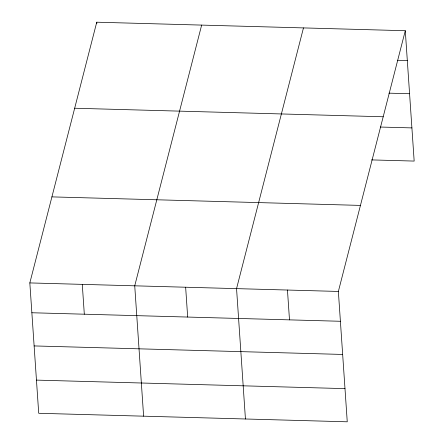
<?xml version="1.0" encoding="UTF-8"?>
<svg xmlns="http://www.w3.org/2000/svg" width="444" height="444" viewBox="0 0 444 444"><rect width="100%" height="100%" fill="white"/><g stroke="black" fill="none" stroke-linecap="round" stroke-linejoin="round"><path stroke-width="0.67" d="M405.283 30.719L338.367 291.442L347.252 421.8L38.717 413.281L29.831 282.922L96.748 22.2L405.283 30.719L414.169 161.078L371.517 159.901M201.648 25.097L134.732 285.819L143.617 416.178M303.468 27.911L236.552 288.628L245.438 418.986M397.685 60.284L407.32 60.55M388.938 93.157L409.579 93.728M74.664 108.236L383.2 116.761M380.264 127.034L411.91 127.905M51.909 196.881L360.45 205.406M29.831 282.922L338.367 291.442M31.863 312.754L340.404 321.273M34.127 345.926L342.663 354.445M36.452 380.108L344.994 388.628M287.457 290.037L289.494 319.869M185.642 287.224L187.673 317.055M96.748 22.2L96.836 23.554M82.279 284.371L84.316 314.202"/></g></svg>
